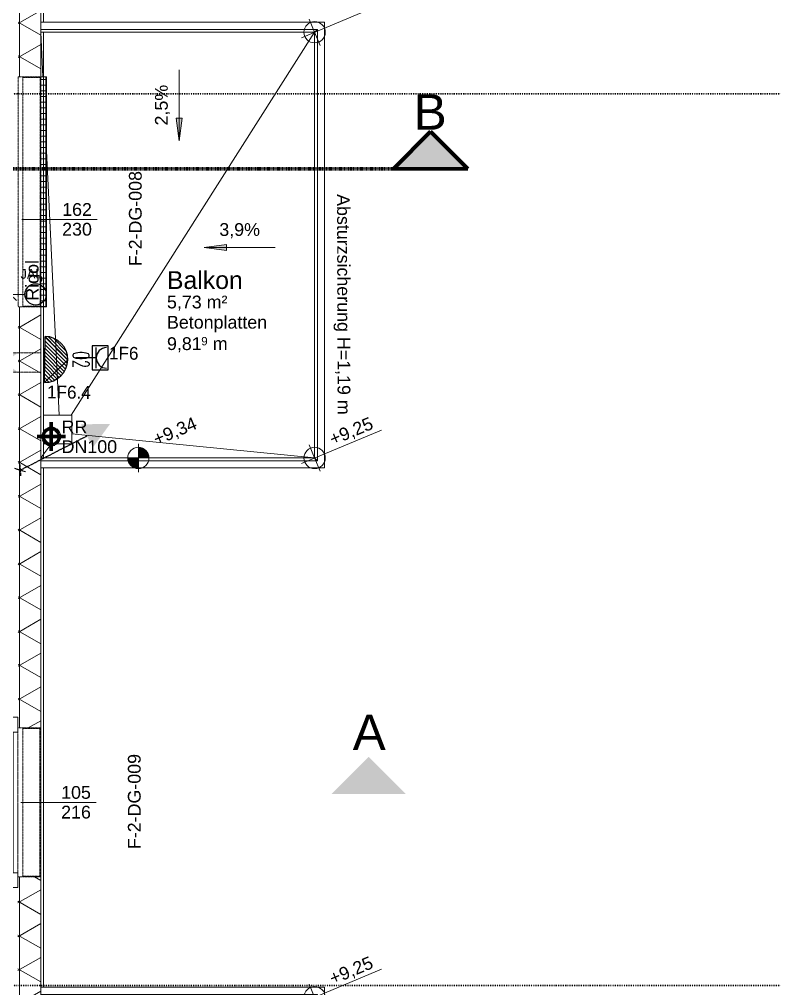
# Model space of a CAD drawing. Header units: metres. Extents: x -17679 to 22565, y -12299 to 33430.
# Drawn here: x 12224 to 17589, y 6393 to 13222 of the extents above; entities that cross this region are included whole.
import ezdxf
from ezdxf.enums import TextEntityAlignment as Align

# ---------------------------------------------------------------- set-up
doc = ezdxf.new("R2010")
doc.units = ezdxf.units.M
for name, pattern in [('ACAD_ISO08W100', [36, 24, -3, 6, -3]), ('Achse', [0.009, 0.005, -0.002, 0, -0.002]), ('Strich Punkt Mittel', [0.015875, 0.00635, -0.004763, 0, -0.004763]), ('Verdeckt', [0.003, 0.002, -0.001]), ('Verdeckt Oben', [0.00225, 0.0015, -0.00075])]:
    doc.linetypes.add(name, pattern=pattern)
doc.layers.get('0').update_dxf_attribs({"color": 252})
for name, color, linetype, lineweight in [('A-DETL-GENF_', 92, 'Continuous', 13), ('A-DETL-MBND', 5, 'Continuous', 5), ('A-FLOR-HRAL', 11, 'Continuous', 5), ('A-GLAZ', 151, 'Continuous', 18), ('A-GLAZ-IDEN_', 152, 'Continuous', 9), ('A_Decken', 8, 'Continuous', 13), ('A_Durchbruch', 7, 'Verdeckt', 5), ('A_Fenster', 7, 'Continuous', 13), ('A_Gelaender', 7, 'Continuous', 13), ('A_Raeume', 7, 'Continuous', 13), ('A_Raeume_', 7, 'Continuous', 5), ('A_Raeume_Beschriftung_', 7, 'Continuous', 9), ('A_Raster_', 1, 'Continuous', 9), ('A_Waende', 7, 'Continuous', 13), ('G-ANNO-DIMS_', 111, 'Continuous', 9), ('G-ANNO-SYMB_', 111, 'Continuous', 9), ('M-EQPM-IDEN_', 50, 'Continuous', 9), ('P-PIPE', 3, 'Continuous', 5), ('P-PIPE-CNTR', 3, 'Continuous', 5), ('P-PIPE-IDEN_', 2, 'Continuous', 9), ('Text', 130, 'Continuous', 9)]:
    doc.layers.add(name, color=color, linetype=linetype, lineweight=lineweight)
for name, color, linetype, true_color in [('E_Beleuchtungstyp', 30, 'Continuous', 0xf1780e), ('E_ERDUNG', 150, 'ACAD_ISO08W100', 0x0f87ff), ('E_Steckdose+Schalter', 150, 'Continuous', 0x0b6cf4), ('ET_LEGENDE - Wohnung$0$810_AV_LE____T', 30, 'Continuous', 0xff870f)]:
    doc.layers.add(name, color=color, linetype=linetype, true_color=true_color)
doc.styles.add('Arial_2', font='arial.ttf', dxfattribs={"height": 0.09})
doc.styles.add('Arial_3', font='arial.ttf', dxfattribs={"height": 0.05849})
doc.styles.add('Arial_4', font='arial.ttf', dxfattribs={"height": 0.125})
doc.styles.add('Arial_8', font='arial.ttf', dxfattribs={"height": 0.25})
doc.styles.add('ET_LEGENDE - Wohnung$0$ROMANS', font='romans.shx', dxfattribs={"width": 0.6})

# ---------------------------------------------------------------- blocks, each defined once
blk = doc.blocks.new('*U541')
blk.add_line((0, 65), (0, 240))
at = {"linetype": 'Continuous', "ltscale": 0.125}
blk.add_line((35.4, 187.9), (-35.4, 117.1), dxfattribs=at)
blk.add_circle((0, 0), 65)
at = {"style": 'ET_LEGENDE - Wohnung$0$ROMANS', "width": 0.6, "flags": 1}
for tag, p in [('RAUMBUCHNUMMER', (0, -400)), ('ANLAGE', (0, -550))]:
    blk.add_attdef(tag, text='', height=100, dxfattribs=at).set_placement(p, align=Align.MIDDLE)
for tag, p in [('TEILANLAGE_NR', (0, -700)), ('KOMPONENTE', (0, -850)), ('KOMPONENTE_NR', (0, -1000)), ('BEZEICHNUNG', (0, -1150)), ('TYP', (0, -1300)), ('HERSTELLER', (0, -1450)), ('MODEL', (0, -1600)), ('LEISTUNG_MAX', (0, -1750)), ('SPEZIFISCH_1', (0, -1900)), ('SPEZIFISCH_2', (0, -2050)), ('SPEZIFISCH_3', (0, -2200)), ('SPEZIFISCH_4', (0, -2350)), ('SPEZIFISCH_5', (0, -2500)), ('GEWERKE_CODE', (0, -2650)), ('LV_POS', (0, -2800)), ('ZAEHLER', (0, -2950)), ('PLATZHALTER_1', (0, -3100)), ('PLATZHALTER_2', (0, -3250)), ('PLATZHALTER_3', (0, -3400)), ('JOBLISTE_VDMA', (0, -3550)), ('ET_SPEZIFISCH_1', (0, -3700)), ('ET_SPEZIFISCH_2', (0, -3850)), ('ET_SPEZIFISCH_3', (0, -4000)), ('ET_SPEZIFISCH_4', (0, -4150)), ('ET_SPEZIFISCH_5', (0, -4300)), ('ET_SPEZIFISCH_6', (0, -4450)), ('ET_SPEZIFISCH_7', (0, -4600))]:
    blk.add_attdef(tag, text='', height=100, dxfattribs=at).set_placement(p, align=Align.MIDDLE_CENTER)
blk = doc.blocks.new('*U545')
h = blk.add_hatch()
h.set_pattern_fill('ANSI31', color=256, scale=5, style=0)
edge = h.paths.add_edge_path()
edge.add_arc((0, 0), 140, 0, 180)
edge.add_line((-140, 0), (140, 0))
at = {"color": 7}
for p, q in [((0, 140), (-140, 0)), ((0, 140), (140, 0)), ((140, 0), (-140, 0))]:
    blk.add_line(p, q, dxfattribs=at)
blk.add_line((0, 0), (0, 0))
blk.add_arc((0, 0), 140, 0, 180, dxfattribs=at)
at = {"style": 'ET_LEGENDE - Wohnung$0$ROMANS', "width": 0.6, "flags": 1}
for tag, p in [('RAUMBUCHNUMMER', (1420.4, 2381.2)), ('ANLAGE', (1420.4, 2231.2))]:
    blk.add_attdef(tag, text='', height=100, dxfattribs=at).set_placement(p, align=Align.MIDDLE)
for tag, p in [('TEILANLAGE_NR', (1420.4, 2081.2)), ('KOMPONENTE', (1420.4, 1931.2)), ('KOMPONENTE_NR', (1420.4, 1781.2)), ('BEZEICHNUNG', (1420.4, 1631.2)), ('TYP', (1420.4, 1481.2)), ('HERSTELLER', (1420.4, 1331.2)), ('MODEL', (1420.4, 1181.2)), ('LEISTUNG_MAX', (1420.4, 1031.2)), ('SPEZIFISCH_1', (1420.4, 881.2)), ('SPEZIFISCH_2', (1420.4, 731.2)), ('SPEZIFISCH_3', (1420.4, 581.2)), ('SPEZIFISCH_4', (1420.4, 431.2)), ('SPEZIFISCH_5', (1420.4, 281.2)), ('GEWERKE_CODE', (1420.4, 131.2)), ('LV_POS', (1420.4, -18.8)), ('ZAEHLER', (1420.4, -168.8)), ('PLATZHALTER_1', (1420.4, -318.8)), ('PLATZHALTER_2', (1420.4, -468.8)), ('PLATZHALTER_3', (1420.4, -618.8)), ('JOBLISTE_VDMA', (1420.4, -768.8)), ('ET_SPEZIFISCH_1', (1420.4, -918.8)), ('ET_SPEZIFISCH_2', (1420.4, -1068.8)), ('ET_SPEZIFISCH_3', (1420.4, -1218.8)), ('ET_SPEZIFISCH_4', (1420.4, -1368.8)), ('ET_SPEZIFISCH_5', (1420.4, -1518.8)), ('ET_SPEZIFISCH_6', (1420.4, -1668.8)), ('ET_SPEZIFISCH_7', (1420.4, -1818.8))]:
    blk.add_attdef(tag, text='', height=100, dxfattribs=at).set_placement(p, align=Align.MIDDLE_CENTER)
at = {"layer": 'ET_LEGENDE - Wohnung$0$810_AV_LE____T', "style": 'ET_LEGENDE - Wohnung$0$ROMANS', "width": 0.6}
blk.add_attdef('NAME', text='', height=100, dxfattribs=at).set_placement((0, 140), align=Align.BOTTOM_CENTER)
blk = doc.blocks.new('*U557')
for p, q in [((71.8, 72.9), (-72.6, 72.9)), ((-72.6, 72.9), (-72.6, -25.1)), ((71.8, -25.1), (71.8, 72.9)), ((62.5, 0), (-62.5, 0)), ((0, 0), (0, -125)), ((-72.6, -25.1), (71.8, -25.1))]:
    blk.add_line(p, q)
blk.add_arc((0, 62.5), 62.5, 180, 0)
at = {"style": 'ET_LEGENDE - Wohnung$0$ROMANS', "width": 0.8, "flags": 1}
for tag, p in [('RAUMBUCHNUMMER', (0, -425)), ('ANLAGE', (0, -595.4)), ('TEILANLAGE_NR', (0, -755.5)), ('KOMPONENTE', (0, -901.3)), ('KOMPONENTE_NR', (0, -1063.3)), ('BEZEICHNUNG', (0, -1205.6)), ('TYP', (0, -1346.7)), ('HERSTELLER', (0, -1514.1)), ('MODEL', (0, -1677.3)), ('LEISTUNG_MAX', (0, -1851.5)), ('SPEZIFISCH_1', (0, -2012.8)), ('SPEZIFISCH_2', (0, -2200)), ('SPEZIFISCH_3', (0, -2374.2)), ('SPEZIFISCH_4', (0, -2548.5)), ('SPEZIFISCH_5', (0, -2722.7)), ('GEWERKE_CODE', (0, -2897)), ('LV_POS', (0, -3071.2)), ('ZAEHLER', (0, -3245.5)), ('PLATZHALTER_1', (0, -3419.7)), ('PLATZHALTER_2', (0, -3594)), ('PLATZHALTER_3', (0, -3768.2)), ('JOBLISTE_VDMA', (0, -3942.5))]:
    blk.add_attdef(tag, text='', height=100, dxfattribs=at).set_placement(p, align=Align.MIDDLE)
blk = doc.blocks.new('*U562')
for p, q in [((0, 0), (445.2, 445.2)), ((47.5, 0), (-47.5, 0)), ((-17.9, 44), (17.9, -44))]:
    blk.add_line(p, q)
blk.add_solid([(367.9, 522.6), (599.9, 599.9), (522.6, 367.9)])
at = {"style": 'ET_LEGENDE - Wohnung$0$ROMANS', "width": 0.6, "flags": 1}
for tag, p in [('RAUMBUCHNUMMER', (0, -300)), ('ANLAGE', (0, -450))]:
    blk.add_attdef(tag, text='', height=100, dxfattribs=at).set_placement(p, align=Align.MIDDLE)
for tag, p in [('TEILANLAGE_NR', (0, -600)), ('KOMPONENTE', (0, -750)), ('KOMPONENTE_NR', (0, -900)), ('BEZEICHNUNG', (0, -1050)), ('TYP', (0, -1200)), ('HERSTELLER', (0, -1350)), ('MODEL', (0, -1500)), ('LEISTUNG_MAX', (0, -1650)), ('SPEZIFISCH_1', (0, -1800)), ('SPEZIFISCH_2', (0, -1950)), ('SPEZIFISCH_3', (0, -2100)), ('SPEZIFISCH_4', (0, -2250)), ('SPEZIFISCH_5', (0, -2400)), ('GEWERKE_CODE', (0, -2550)), ('LV_POS', (0, -2700)), ('ZAEHLER', (0, -2850)), ('PLATZHALTER_1', (0, -3000)), ('PLATZHALTER_2', (0, -3150)), ('PLATZHALTER_3', (0, -3300)), ('JOBLISTE_VDMA', (0, -3450)), ('ET_SPEZIFISCH_1', (0, -3600)), ('ET_SPEZIFISCH_2', (0, -3750)), ('ET_SPEZIFISCH_3', (0, -3900)), ('ET_SPEZIFISCH_4', (0, -4050)), ('ET_SPEZIFISCH_5', (0, -4200)), ('ET_SPEZIFISCH_6', (0, -4350)), ('ET_SPEZIFISCH_7', (0, -4500))]:
    blk.add_attdef(tag, text='', height=100, dxfattribs=at).set_placement(p, align=Align.MIDDLE_CENTER)
blk = doc.blocks.new('Geländer - Geländer-3753571-263_PP_03DG_BT2')
at = {"layer": 'A_Gelaender', "lineweight": 5}
for p, q in [((-7.7792, 78.3722), (-5.998, 77.6292)), ((-5.998, 77.6292), (-7.1529, 74.8604)), ((-5.998, 77.6292), (-5.9718, 77.64)), ((-7.1529, 74.8604), (-8.9341, 75.6034)), ((-7.1529, 74.8604), (-7.1421, 74.8343))]:
    blk.add_line(p, q, dxfattribs=at)
blk = doc.blocks.new('Typ des oberen Holms - Oberer Geländerholm_Innen_-3753766-263_PP_03DG_BT2')
at = {"layer": 'A_Gelaender', "lineweight": 5}
for p, q in [((-7.7523, 78.4368), (-5.9064, 77.6669)), ((-5.9718, 77.64), (-7.7715, 78.3907)), ((-5.9064, 77.6669), (-7.1152, 74.7689)), ((-7.1421, 74.8343), (-5.9718, 77.64)), ((-7.1152, 74.7689), (-8.9611, 75.5388)), ((-8.9418, 75.585), (-7.1421, 74.8343))]:
    blk.add_line(p, q, dxfattribs=at)
blk = doc.blocks.new('Typ des oberen Holms - Oberer Geländerholm_Innen_-V5-263_PP_03DG_BT2')
at = {"layer": 'A_Gelaender', "lineweight": 5}
for p, q in [((-7.7523, 78.4368), (-5.9064, 77.6669)), ((-7.7715, 78.3907), (-5.9718, 77.64)), ((-5.9064, 77.6669), (-7.1152, 74.7689)), ((-5.9718, 77.64), (-7.1421, 74.8343)), ((-7.1152, 74.7689), (-8.9611, 75.5388)), ((-7.1421, 74.8343), (-8.9418, 75.585))]:
    blk.add_line(p, q, dxfattribs=at)
blk = doc.blocks.new('Geländer - Geländer-3753781-263_PP_03DG_BT2')
at = {"layer": 'A_Gelaender', "lineweight": 5}
for p, q in [((-10.397, 72.0963), (-8.6158, 71.3533)), ((-8.6158, 71.3533), (-9.7707, 68.5845)), ((-8.6158, 71.3533), (-8.5896, 71.364)), ((-9.7707, 68.5845), (-11.5519, 69.3275)), ((-9.7707, 68.5845), (-9.7599, 68.5583))]:
    blk.add_line(p, q, dxfattribs=at)
blk = doc.blocks.new('Typ des oberen Holms - Oberer Geländerholm_Innen_-3754033-263_PP_03DG_BT2')
at = {"layer": 'A_Gelaender', "lineweight": 5}
for p, q in [((-10.3701, 72.1609), (-8.5242, 71.3909)), ((-8.5896, 71.364), (-10.3893, 72.1147)), ((-8.5242, 71.3909), (-9.733, 68.4929)), ((-9.7599, 68.5583), (-8.5896, 71.364)), ((-9.733, 68.4929), (-11.5789, 69.2629)), ((-11.5596, 69.309), (-9.7599, 68.5583))]:
    blk.add_line(p, q, dxfattribs=at)
blk = doc.blocks.new('Typ des oberen Holms - Oberer Geländerholm_Innen_-V6-263_PP_03DG_BT2')
at = {"layer": 'A_Gelaender', "lineweight": 5}
for p, q in [((-10.3701, 72.1609), (-8.5242, 71.3909)), ((-10.3893, 72.1147), (-8.5896, 71.364)), ((-8.5242, 71.3909), (-9.733, 68.4929)), ((-8.5896, 71.364), (-9.7599, 68.5583)), ((-9.733, 68.4929), (-11.5789, 69.2629)), ((-9.7599, 68.5583), (-11.5596, 69.309))]:
    blk.add_line(p, q, dxfattribs=at)
blk = doc.blocks.new('Fens_1tlg_OL - DF_OL_DK_1120x2400 DG-10479031-263_PP_03DG_BT2')
at = {"layer": 'A-GLAZ'}
for p, q in [((-0.6, 0.1), (-0.495, 0.1)), ((-0.6, 0.02), (-0.6, 0.1)), ((-0.495, 0.1), (-0.495, 0.02)), ((0.495, 0.1), (0.495, 0.02)), ((0.6, 0.1), (0.495, 0.1)), ((0.6, 0.02), (0.6, 0.1)), ((-0.6, 0.02), (-0.515, 0.02)), ((-0.495, 0.02), (-0.6, 0.02)), ((-0.515, 0.02), (-0.495, 0.02)), ((-0.495, 0.02), (-0.445, 0.02)), ((-0.445, 0.02), (0.445, 0.02)), ((0.445, 0.02), (0.495, 0.02)), ((0.495, 0.02), (0.515, 0.02)), ((0.495, 0.02), (0.6, 0.02)), ((0.515, 0.02), (0.6, 0.02))]:
    blk.add_line(p, q, dxfattribs=at)
at = {"layer": 'A_Fenster', "linetype": 'Verdeckt Oben', "lineweight": 5}
for p, q in [((-0.525, 0.26), (0.525, 0.26)), ((-0.525, 0.1), (0.525, 0.1)), ((-0.6, -0.1), (0.6, -0.1)), ((-0.6, -0.1), (0.6, -0.1))]:
    blk.add_line(p, q, dxfattribs=at)
at = {"layer": 'A_Fenster'}
for p, q in [((-0.525, 0.1), (-0.6, 0.1)), ((0.6, 0.1), (0.525, 0.1)), ((-0.6, 0.02), (-0.515, 0.02)), ((-0.515, 0.02), (-0.495, 0.02)), ((-0.495, 0.02), (-0.515, 0.02)), ((-0.515, 0.02), (0.515, 0.02)), ((-0.515, 0), (-0.515, 0.02)), ((-0.515, 0.02), (-0.515, 0)), ((0.495, 0.067), (-0.495, 0.067)), ((-0.495, 0.067), (-0.495, 0.055)), ((-0.495, 0.055), (-0.495, 0.067)), ((-0.495, 0.067), (0.495, 0.067)), ((-0.495, 0.02), (-0.495, 0.055)), ((-0.445, 0.055), (-0.495, 0.055)), ((0.495, 0.055), (-0.495, 0.055)), ((-0.495, 0.055), (-0.495, 0.02)), ((-0.495, 0.055), (-0.495, 0.053)), ((-0.495, 0.053), (-0.495, 0.055)), ((-0.495, 0.053), (-0.445, 0.053)), ((-0.445, 0.053), (-0.495, 0.053)), ((-0.495, 0.02), (-0.4455, 0)), ((-0.495, 0.02), (-0.445, 0.02)), ((-0.495, 0.02), (0.495, 0.02)), ((-0.445, 0.02), (-0.495, 0.02)), ((-0.495, 0.02), (-0.445, 0.02)), ((0.445, 0.055), (-0.445, 0.055)), ((-0.445, 0.055), (-0.445, 0)), ((0.445, 0.055), (-0.445, 0.055)), ((-0.445, 0.055), (0.445, 0.055)), ((-0.445, 0), (-0.445, 0.055)), ((-0.445, 0.053), (0.445, 0.053)), ((0.445, 0.053), (-0.445, 0.053)), ((-0.445, 0.02), (0.445, 0.02)), ((0.445, 0.02), (-0.445, 0.02)), ((-0.445, 0.02), (0.445, 0.02)), ((0.495, 0.055), (0.445, 0.055)), ((0.445, 0.055), (0.445, 0)), ((0.445, 0.055), (0.445, 0)), ((0.445, 0.053), (0.495, 0.053)), ((0.495, 0.053), (0.445, 0.053)), ((0.445, 0.02), (0.495, 0.02)), ((0.495, 0.02), (0.445, 0.02)), ((0.445, 0.02), (0.495, 0.02)), ((0.495, 0.055), (0.495, 0.067)), ((0.495, 0.067), (0.495, 0.055)), ((0.495, 0.02), (0.495, 0.055)), ((0.495, 0.02), (0.495, 0.055)), ((0.495, 0.053), (0.495, 0.055)), ((0.495, 0.055), (0.495, 0.053)), ((0.495, 0.02), (0.515, 0.02)), ((0.515, 0.02), (0.495, 0.02)), ((0.515, 0.02), (0.6, 0.02)), ((0.515, 0), (0.515, 0.02)), ((0.515, 0), (0.515, 0.02)), ((0.515, 0), (-0.515, 0)), ((-0.515, 0), (-0.445, 0)), ((-0.4455, 0), (0, -0.18)), ((0.445, 0), (-0.445, 0)), ((0.445, 0), (-0.445, 0)), ((-0.445, 0), (0.445, 0)), ((0.445, 0), (0.515, 0))]:
    blk.add_line(p, q, dxfattribs=at)
at = {"layer": 'A_Fenster', "linetype": 'Verdeckt', "lineweight": 5}
for p, q in [((-0.495, 0.02), (-0.495, 0)), ((0.4455, 0), (0.495, 0.02)), ((-0.495, 0), (-0.495, -0.8316)), ((0, -0.18), (0.4455, 0)), ((-0.495, -0.8316), (-0.495, -0.97))]:
    blk.add_line(p, q, dxfattribs=at)
for start, end in [(358.83969, 0), (300.48949, 358.83969), (290.76923, 297.69231), (297.69231, 300.48949), (276.92308, 283.84615), (283.84615, 290.76923), (270, 276.92308)]:
    blk.add_arc((-0.495, 0.02), 0.99, start, end, dxfattribs=at)
blk = doc.blocks.new('HLS_Rigol - 20x8cm-V63-263_PP_03DG_BT2')
at = {"layer": 'A-DETL-MBND'}
h = blk.add_hatch(dxfattribs=at)
h.set_pattern_fill('FP_100', color=256, style=0, pattern_type=2)
h.set_pattern_definition([(270, (0, 0.6096), (0.04, 0), [])])
h.paths.add_polyline_path([(0, -0.095), (1.62, -0.095), (1.62, -0.0596), (0, -0.0597), (0, -0.0933)])
for p, q in [((0, -0.095), (0, -0.0596)), ((1.62, -0.0596), (1.62, -0.095)), ((0, -0.095), (1.62, -0.095)), ((0, -0.097), (0, -0.095)), ((0, -0.1), (0, -0.097)), ((0, -0.097), (1.62, -0.097)), ((0, -0.1), (1.62, -0.1)), ((0, -0.1), (1.62, -0.1)), ((1.62, -0.095), (1.62, -0.097)), ((1.62, -0.097), (1.62, -0.1))]:
    blk.add_line(p, q, dxfattribs=at)
blk = doc.blocks.new('Allg_Rollladenkasten - 0130x0270-10446605-263_PP_03DG_BT2')
at = {"layer": 'A_Durchbruch'}
for p, q in [((-0.525, -0.0743), (-0.525, -0.2343)), ((0.525, -0.0743), (-0.525, -0.0743)), ((-0.52, -0.0793), (-0.52, -0.1993)), ((0.52, -0.0793), (-0.52, -0.0793)), ((0.52, -0.1993), (0.52, -0.0793)), ((0.525, -0.2343), (0.525, -0.0743)), ((-0.52, -0.1993), (0.52, -0.1993)), ((-0.525, -0.2343), (0.525, -0.2343)), ((-0.525, -0.2343), (0.525, -0.2343))]:
    blk.add_line(p, q, dxfattribs=at)
blk = doc.blocks.new('Allg_Rollladenkasten - 0130x0270-V92-263_PP_03DG_BT2')
at = {"layer": 'A_Durchbruch'}
for p, q in [((-0.81, -0.0743), (-0.81, -0.2343)), ((0.81, -0.0743), (-0.81, -0.0743)), ((-0.805, -0.0793), (-0.805, -0.1993)), ((0.805, -0.0793), (-0.805, -0.0793)), ((0.805, -0.1993), (0.805, -0.0793)), ((0.81, -0.2343), (0.81, -0.0743)), ((-0.805, -0.1993), (0.805, -0.1993)), ((-0.81, -0.2343), (0.81, -0.2343)), ((-0.81, -0.2343), (0.81, -0.2343))]:
    blk.add_line(p, q, dxfattribs=at)
blk = doc.blocks.new('Allg_Nachströmöffnung1 - DN 135-V96-263_PP_03DG_BT2')
at = {"layer": 'A-DETL-GENF_', "linetype": 'Verdeckt', "lineweight": 5}
for points in [[(0.0575, -0.1), (0.125, 0), (0.0575, 0.1), (0.0575, -0.0848)], [(0.125, 0), (0.1925, -0.1), (0.1925, 0.1)]]:
    blk.add_hatch(color=256, dxfattribs=at).paths.add_polyline_path(points)
at = {"layer": 'A_Durchbruch'}
for p, q in [((0.0575, 0.1), (0.0575, -0.26)), ((0.1925, 0.1), (0.1925, -0.26))]:
    blk.add_line(p, q, dxfattribs=at)
blk = doc.blocks.new('Symbol_Schatten - Bodendurchbruch_Schatten-V116-263_PP_03DG_BT2')
at = {"layer": 'A-DETL-MBND'}
for p, q in [((0.1, 0.1), (-0.1, 0.1)), ((-0.1, 0.1), (-0.1, -0.0337)), ((-0.1, -0.0337), (-0.1, 0.1)), ((-0.1, 0.1), (0.1, 0.1)), ((0.1, -0.1), (0.1, 0.1)), ((0.1, 0.1), (0.1, -0.1)), ((-0.1, -0.0649), (-0.1, -0.1)), ((-0.1, -0.1), (-0.1, -0.0649)), ((-0.1, -0.1), (-0.071, -0.1)), ((-0.071, -0.1), (-0.1, -0.1)), ((-0.02, -0.1), (0.1, -0.1)), ((0.1, -0.1), (-0.02, -0.1))]:
    blk.add_line(p, q, dxfattribs=at)
blk = doc.blocks.new('BS_Fens_PP - rechts-2843221-263_PP_03DG_BT2')
at = {"layer": 'A-GLAZ-IDEN_'}
blk.add_line((0, 0.00012), (0, -0.01051), dxfattribs=at)
blk = doc.blocks.new('Schnitt - 100_Gebaeudeschnitt-1260755-263_PP_03DG_BT2')
at = {"layer": 'G-ANNO-SYMB_'}
blk.add_hatch(color=256, dxfattribs=at).paths.add_polyline_path([(-0.00829, 0), (-0.00305, 0.00525), (0.0022, 0)])
at = {"layer": 'G-ANNO-SYMB_', "lineweight": 70}
for p, q in [((-0.00305, 0.00525), (-0.00829, 0)), ((0.0022, 0), (-0.00305, 0.00525)), ((-0.00829, 0), (0.0022, 0))]:
    blk.add_line(p, q, dxfattribs=at)
blk = doc.blocks.new('Höhenkoten - 018-55641-263_PP_03DG_BT2')
at = {"layer": 'G-ANNO-DIMS_'}
h = blk.add_hatch(color=256, dxfattribs=at)
edge = h.paths.add_edge_path()
edge.add_line((0, 0), (0, 0.0015))
edge.add_arc((0, 0), 0.0015, 0, 90, ccw=False)
edge.add_line((0.0015, 0), (0, 0))
h = blk.add_hatch(color=256, dxfattribs=at)
edge = h.paths.add_edge_path()
edge.add_line((0, 0), (0, -0.0015))
edge.add_arc((0, 0), 0.0015, 180, 270, ccw=False)
edge.add_line((-0.0015, 0), (0, 0))
for p, q in [((0, 0), (0, 0.002)), ((-0.002, 0), (0.01024, 0)), ((0, 0), (0, -0.002))]:
    blk.add_line(p, q, dxfattribs=at)
blk.add_circle((0, 0), 0.0015, dxfattribs=at)
blk = doc.blocks.new('Höhenkoten - 018-55644-263_PP_03DG_BT2')
at = {"layer": 'G-ANNO-DIMS_'}
for p, q in [((0, 0), (0, 0.002)), ((-0.002, 0), (0.01024, 0)), ((0, 0), (0, -0.002))]:
    blk.add_line(p, q, dxfattribs=at)
blk.add_circle((0, 0), 0.0015, dxfattribs=at)
blk = doc.blocks.new('6546546')
at = {"layer": 'A-DETL-GENF_', "lineweight": 5, "true_color": 0x636466}
h = blk.add_hatch(dxfattribs=at)
h.set_pattern_fill('FP_140', color=251, style=0, pattern_type=2)
h.set_pattern_definition([(89.998, (-85.848, 81.011), (-0.5, 1.75e-05), []), (179.998, (-85.848, 81.011), (-1.75e-05, -0.5), [])])
h.paths.add_polyline_path([(-39.8586, 49.5703), (-37.5789, 50.548), (-37.5788, 55.4685), (-39.8586, 55.4685), (-39.8586, 49.9275)])
h.paths.add_polyline_path([(-39.8538, 50.4573), (-39.8538, 50.4573), (-39.8538, 50.4671)])
h.paths.add_polyline_path([(-39.8538, 50.4671), (-39.8538, 50.4671), (-39.8538, 50.4747)])
h.paths.add_polyline_path([(-39.8538, 50.4747), (-39.8538, 50.4747), (-39.8538, 50.4794)])
h.paths.add_polyline_path([(-39.781, 51.8483), (-39.7537, 52.6771), (-39.7638, 52.6771), (-39.7638, 52.6842), (-39.7891, 52.7278), (-39.7783, 52.7278), (-39.7783, 52.7316), (-39.7638, 52.7278), (-39.7475, 52.7282), (-39.7345, 52.7317), (-39.7216, 52.7392), (-39.7106, 52.7506), (-39.7037, 52.7627), (-39.6998, 52.7771), (-39.6999, 52.7921), (-39.7038, 52.8065), (-39.7113, 52.8194), (-39.7218, 52.8299), (-39.7348, 52.8373), (-39.75, 52.8411), (-39.7641, 52.8411), (-39.7785, 52.8372), (-39.7785, 52.8411), (-39.781, 52.8411), (-39.781, 52.8568), (-39.8137, 52.8521), (-39.8387, 52.6771), (-39.8387, 52.8771), (-39.781, 52.8771), (-39.781, 52.9825), (-39.7568, 52.9646), (-39.7646, 53.1626), (-39.7696, 53.1738), (-39.7651, 53.1738), (-39.7874, 53.7402), (-39.4119, 53.2066), (-39.1271, 53.557), (-38.9861, 53.2908), (-38.9861, 53.1738), (-39.1094, 53.1738), (-39.1094, 52.1363), (-39.75, 51.8616)])
h.paths.add_polyline_path([(-37.2796, 59.6652), (-37.2647, 59.6652), (-37.2503, 59.6691), (-37.2374, 59.6766), (-37.2268, 59.6872), (-37.2194, 59.7001), (-37.2156, 59.7146), (-37.2156, 59.7295), (-37.2195, 59.7439), (-37.227, 59.7568), (-37.2376, 59.7673), (-37.2505, 59.7747), (-37.265, 59.7786), (-37.2799, 59.7785), (-37.2943, 59.7746), (-37.3072, 59.7671), (-37.3177, 59.7566), (-37.3251, 59.7436), (-37.329, 59.7292), (-37.3286, 59.7133), (-37.325, 59.6999), (-37.3175, 59.687), (-37.307, 59.6765), (-37.294, 59.669), (-37.2894, 59.6678)])
h.paths.add_polyline_path([(-37.3082, 60.5211), (-37.3082, 62.1411), (-37.3112, 62.1411), (-37.3112, 60.5211)])
h.paths.add_polyline_path([(-37.3132, 60.5211), (-37.3132, 62.1411), (-37.3486, 62.1411), (-37.3486, 60.5211), (-37.3147, 60.5211)])
h.paths.add_polyline_path([(-52.1584, 64.3116), (-52.1584, 64.3117), (-52.4008, 64.3117), (-52.4008, 64.3167), (-52.4283, 64.3167), (-52.4283, 64.3917), (-52.4197, 64.4217), (-52.4768, 64.4217), (-52.4683, 64.3917), (-52.4683, 64.3167), (-52.4958, 64.3167), (-52.4958, 64.3117), (-52.5885, 64.3117), (-52.5885, 71.7188), (-54.1385, 71.7188), (-54.1385, 64.3118), (-52.3575, 64.3116)])
h.paths.add_polyline_path([(-37.2484, 66.4389), (-37.2391, 66.4443), (-37.2285, 66.4549), (-37.2211, 66.4679), (-37.2173, 66.4823), (-37.2173, 66.4972), (-37.2212, 66.5116), (-37.2287, 66.5245), (-37.2393, 66.535), (-37.2484, 66.5403), (-37.2484, 66.4396)])
h.paths.add_polyline_path([(-53.4604, 66.482), (-53.0651, 67.7037), (-53.0696, 67.7203), (-53.381, 66.8513), (-53.3809, 69.3357), (-52.7786, 69.3357), (-52.7684, 69.4729), (-52.7684, 68.6209), (-52.7787, 68.5891), (-52.7787, 68.2027), (-52.7684, 68.2027), (-52.9434, 68.1777), (-52.9684, 68.0027), (-52.7684, 68.0027), (-52.7684, 66.5935), (-52.7727, 66.6095), (-52.7787, 66.6903), (-53.381, 66.6903)])
h.paths.add_polyline_path([(-37.2797, 73.3336), (-37.2647, 73.3336), (-37.2503, 73.3375), (-37.2374, 73.345), (-37.2269, 73.3556), (-37.2195, 73.3685), (-37.2157, 73.383), (-37.2157, 73.3979), (-37.2196, 73.4123), (-37.2271, 73.4252), (-37.2377, 73.4357), (-37.2506, 73.4431), (-37.265, 73.447), (-37.2799, 73.4469), (-37.2943, 73.443), (-37.3072, 73.4355), (-37.3178, 73.425), (-37.3252, 73.412), (-37.329, 73.3976), (-37.329, 73.3827), (-37.3251, 73.3683), (-37.3176, 73.3554), (-37.307, 73.3449), (-37.2941, 73.3374)])
h.paths.add_polyline_path([(-37.3078, 74.1124), (-37.3078, 75.7324), (-37.3108, 75.7324), (-37.3108, 74.1124)])
h.paths.add_polyline_path([(-37.3128, 74.1124), (-37.3128, 75.7324), (-37.3482, 75.7324), (-37.3482, 74.1124), (-37.3147, 74.1124)])
h.paths.add_polyline_path([(-50.9382, 76.0566), (-50.9381, 76.0567), (-50.938, 82.8798), (-53.9881, 82.8798), (-53.9879, 76.0567), (-50.9581, 76.0566)])
h.paths.add_polyline_path([(-53.8681, 76.0567), (-53.8681, 76.0567), (-53.8681, 76.1229)])
h.paths.add_polyline_path([(-53.9968, 76.1926), (-53.996, 76.1945), (-53.9947, 76.2093), (-53.994, 76.2349), (-53.9943, 76.2783), (-53.9953, 76.2992), (-53.9968, 76.3069), (-54.1181, 76.3064), (-54.1181, 76.1926), (-54.0077, 76.1926)])
h.paths.add_polyline_path([(-40.5681, 76.6564), (-37.5781, 76.6564), (-37.5779, 83.0094), (-40.5679, 83.0095), (-40.5681, 76.6565)])
h.paths.add_polyline_path([(-51.0823, 77.1967), (-51.9251, 77.1967), (-51.9043, 77.2082), (-51.6211, 78.6527), (-51.5329, 78.4952), (-51.0493, 78.4952), (-51.0634, 77.9422), (-51.0048, 77.846), (-51.0382, 77.846), (-51.0375, 77.7691), (-50.9581, 77.7691), (-51.0374, 77.7578), (-51.0367, 77.6836), (-51.0699, 77.6836), (-51.0703, 77.6691), (-51.0481, 77.6691), (-51.0481, 77.5213), (-51.0582, 77.5213), (-51.0315, 77.1967), (-51.0703, 77.1967)])
h.paths.add_polyline_path([(-40.5631, 77.5891), (-40.5631, 77.5891), (-40.5631, 77.5989)])
h.paths.add_polyline_path([(-40.5631, 77.5989), (-40.5631, 77.5989), (-40.5631, 77.6065)])
h.paths.add_polyline_path([(-40.5631, 77.6065), (-40.5631, 77.6065), (-40.5631, 77.6112)])
h.paths.add_polyline_path([(-40.4899, 80.6466), (-40.5028, 80.6391), (-40.4954, 80.6466)])
h.paths.add_polyline_path([(-40.4915, 79.7938), (-40.4756, 80.443), (-40.5351, 80.443), (-40.4743, 80.4959), (-40.4739, 80.5137), (-40.4943, 80.5137), (-40.5026, 80.5336), (-40.5026, 80.5411), (-40.4897, 80.541), (-40.4733, 80.5372), (-40.4603, 80.5372), (-40.4459, 80.5411), (-40.433, 80.5486), (-40.4225, 80.5592), (-40.4151, 80.5721), (-40.4113, 80.5866), (-40.4113, 80.6015), (-40.4162, 80.6176), (-40.4227, 80.6288), (-40.4333, 80.6393), (-40.4462, 80.6467), (-40.4606, 80.6506), (-40.4755, 80.6505), (-40.4899, 80.6466), (-40.4899, 80.6506), (-40.498, 80.6506), (-40.4981, 80.6922), (-40.523, 80.6887), (-40.548, 80.5137), (-40.548, 80.7137), (-40.4981, 80.7137), (-40.4982, 80.7524), (-40.4784, 80.7678), (-40.4993, 81.3024), (-39.6246, 81.3024), (-39.7192, 79.7938), (-40.4718, 79.7938)])
at = {"layer": 'A-DETL-GENF_', "true_color": 0x636466}
blk.add_hatch(color=251, dxfattribs=at).paths.add_polyline_path([(-34.7775, 63.9716), (-35.0375, 64.2317), (-35.2976, 63.9716)])
at = {"layer": 'A_Waende', "lineweight": 5, "true_color": 0x636466}
h = blk.add_hatch(dxfattribs=at)
h.set_pattern_fill('FP_19', color=251, angle=-157.36, style=0, pattern_type=2)
h.set_pattern_definition([(269.998, (-37.50842, 65.98198), (0.20637, -7.2e-06), []), (329.998, (-37.50842, 65.98198), (0.1031912, 0.178718), []), (29.998, (-37.50842, 65.98198), (-0.1031788, 0.1787253), [])])
h.paths.add_polyline_path([(-37.3488, 55.4684), (-37.3487, 56.5034), (-37.5087, 56.5034), (-37.5088, 55.4685), (-37.3858, 55.4685)])
h.paths.add_polyline_path([(-37.3487, 57.5534), (-37.3487, 57.5535), (-37.3486, 60.5211), (-37.5086, 60.5211), (-37.5086, 57.5535), (-37.3537, 57.5534)])
h.paths.add_polyline_path([(-37.3486, 62.1411), (-37.3486, 62.1411), (-37.3486, 62.2635)])
h.paths.add_polyline_path([(-37.3486, 62.1411), (-37.3486, 62.1411), (-37.3485, 63.3861), (-37.5085, 63.3861), (-37.5085, 62.1411), (-37.3536, 62.1411)])
h.paths.add_polyline_path([(-37.3535, 64.4361), (-37.3485, 64.4361), (-37.3484, 67.4037), (-37.5084, 67.4037), (-37.5079, 64.4361), (-37.3535, 64.4361)])
h.paths.add_polyline_path([(-37.3484, 69.0237), (-37.3484, 69.0237), (-37.3483, 70.2687), (-37.5083, 70.2687), (-37.5079, 69.0237), (-37.3534, 69.0237)])
h.paths.add_polyline_path([(-37.3483, 71.3187), (-37.3482, 74.1087), (-37.5082, 74.1087), (-37.5079, 71.3187), (-37.3533, 71.3187)])
h.paths.add_polyline_path([(-37.3482, 75.7287), (-37.3482, 75.7287), (-37.3482, 76.4963), (-37.5081, 76.4963), (-37.5079, 75.7287), (-37.3532, 75.7287)])
at = {"layer": 'G-ANNO-DIMS_', "true_color": 0x636466}
for points in [[(-36.3721, 68.5742), (-36.3512, 68.733), (-36.393, 68.733)], [(-36.197, 67.8221), (-36.0383, 67.8012), (-36.0383, 67.843)]]:
    blk.add_hatch(color=251, dxfattribs=at).paths.add_polyline_path(points)
at = {"layer": 'A_Decken', "color": 251, "true_color": 0x636466}
for p, q in [((-37.3484, 69.0237), (-37.3483, 69.3384)), ((-37.3483, 69.3384), (-35.4183, 69.3384)), ((-37.3483, 69.3384), (-35.4183, 69.3384)), ((-37.3483, 69.3384), (-37.3332, 69.0237)), ((-37.1349, 66.6389), (-35.4184, 69.3384)), ((-35.4183, 69.3384), (-35.4184, 66.3384)), ((-37.308, 68.5021), (-37.218, 66.6389)), ((-37.3484, 66.3384), (-37.3484, 67.4037)), ((-37.1284, 66.4389), (-37.1284, 66.6389)), ((-35.4184, 66.3384), (-37.1284, 66.5089)), ((-37.2764, 66.4329), (-37.3484, 66.3384)), ((-37.3284, 66.4389), (-37.2994, 66.4389)), ((-37.2485, 66.4389), (-37.1284, 66.4389)), ((-35.4184, 66.3384), (-37.3484, 66.3384)), ((-35.4184, 66.3384), (-37.3484, 66.3384))]:
    blk.add_line(p, q, dxfattribs=at)
at = {"layer": 'A_Raeume', "color": 251, "linetype": 'Verdeckt', "true_color": 0x636466}
for p, q in [((-35.4183, 69.3384), (-37.3483, 69.3384)), ((-35.4184, 66.3384), (-35.4183, 69.3384)), ((-37.3484, 66.3384), (-35.4184, 66.3384))]:
    blk.add_line(p, q, dxfattribs=at)
at = {"layer": 'A_Raeume_', "color": 251, "true_color": 0x636466, "flags": 128}
blk.add_lwpolyline([(-37.3279, 66.3384), (-35.4184, 66.3384), (-35.4183, 69.3384), (-37.3279, 69.3384)], close=True, dxfattribs=at)
at = {"layer": 'A_Raster_', "color": 251, "linetype": 'Strich Punkt Mittel', "lineweight": 35, "true_color": 0x636466}
for p, q in [((-56.2432, 68.9041), (-32.1346, 68.9034)), ((-56.2434, 62.6216), (-32.1347, 62.6209))]:
    blk.add_line(p, q, dxfattribs=at)
at = {"layer": 'A_Waende', "color": 251, "true_color": 0x636466}
for p, q in [((-37.3479, 69.4084), (-37.3479, 72.5684)), ((-37.3279, 72.5684), (-37.3279, 69.4084)), ((-37.3379, 69.4084), (-37.3279, 69.4084)), ((-37.3479, 62.6084), (-37.3479, 66.2684)), ((-37.3279, 66.2684), (-37.3279, 62.6084)), ((-37.3379, 62.6084), (-37.3279, 62.6084))]:
    blk.add_line(p, q, dxfattribs=at)
at = {"layer": 'A_Waende', "color": 251, "lineweight": 5, "true_color": 0x636466}
for p, q in [((-37.3483, 69.3384), (-37.3483, 70.2687)), ((-37.3485, 64.4361), (-37.3484, 67.4037)), ((-37.3486, 62.5384), (-37.3485, 63.3861))]:
    blk.add_line(p, q, dxfattribs=at)
at = {"layer": 'G-ANNO-DIMS_', "color": 251, "true_color": 0x636466}
for p, q in [((-36.3721, 69.0742), (-36.3721, 68.5742)), ((-36.3512, 68.733), (-36.393, 68.733)), ((-36.393, 68.733), (-36.3721, 68.5742)), ((-36.3721, 68.5742), (-36.3512, 68.733)), ((-36.0383, 67.843), (-36.197, 67.8221)), ((-36.197, 67.8221), (-36.0383, 67.8012)), ((-35.697, 67.8221), (-36.197, 67.8221)), ((-36.0383, 67.8012), (-36.0383, 67.843))]:
    blk.add_line(p, q, dxfattribs=at)
at = {"layer": 'G-ANNO-SYMB_', "color": 251, "linetype": 'Achse', "lineweight": 70, "true_color": 0x636466}
blk.add_line((-56.4129, 68.3763), (-34.7534, 68.3763), dxfattribs=at)
at = {"layer": 'P-PIPE', "color": 251, "lineweight": 100, "true_color": 0x636466}
for radius, start, end in [(0.0572, 112.64, 202.64), (0.0571, 22.64, 112.64), (0.0572, 202.64, 292.64), (0.0571, 292.64, 22.64)]:
    blk.add_arc((-37.274, 66.4896), radius, start, end, dxfattribs=at)
at = {"layer": 'P-PIPE-CNTR', "color": 251, "lineweight": 100, "true_color": 0x636466}
for p, q in [((-37.274, 66.3896), (-37.274, 66.5896)), ((-37.374, 66.4896), (-37.174, 66.4896))]:
    blk.add_line(p, q, dxfattribs=at)
at = {"layer": 'A-DETL-MBND', "color": 251, "true_color": 0x636466, "rotation": 89.99827587846505}
blk.add_blockref('HLS_Rigol - 20x8cm-V63-263_PP_03DG_BT2', (-37.408, 67.4037), dxfattribs=at)
at = {"layer": 'A-DETL-MBND', "color": 251, "true_color": 0x636466}
blk.add_blockref('Symbol_Schatten - Bodendurchbruch_Schatten-V116-263_PP_03DG_BT2', (-37.2284, 66.5389), dxfattribs=at)
at = {"layer": 'A-FLOR-HRAL', "color": 251, "true_color": 0x636466, "rotation": 22.64000000000043}
for name in ['Geländer - Geländer-3753571-263_PP_03DG_BT2', 'Geländer - Geländer-3753781-263_PP_03DG_BT2']:
    blk.add_blockref(name, (0, 0), dxfattribs=at)
at = {"layer": 'A-GLAZ', "color": 251, "true_color": 0x636466, "rotation": 269.998275878465}
blk.add_blockref('Fens_1tlg_OL - DF_OL_DK_1120x2400 DG-10479031-263_PP_03DG_BT2', (-37.6085, 63.9111), dxfattribs=at)
at = {"layer": 'A-GLAZ-IDEN_', "color": 251, "true_color": 0x636466, "xscale": 49.99999999999998, "yscale": 49.99999999999998, "zscale": 49.99999999999998}
for p, rotation in [((-37.475, 68.0187), 89.99827587846517), ((-37.4822, 63.9111), 89.99827587846501)]:
    blk.add_blockref('BS_Fens_PP - rechts-2843221-263_PP_03DG_BT2', p, dxfattribs=dict(at, rotation=rotation))
at = {"layer": 'A_Durchbruch', "color": 251, "true_color": 0x636466}
for name, p, rotation in [('Allg_Rollladenkasten - 0130x0270-V92-263_PP_03DG_BT2', (-37.2741, 68.2137), 269.998275878465), ('Allg_Nachströmöffnung1 - DN 135-V96-263_PP_03DG_BT2', (-37.6084, 66.8861), 89.9982758784651), ('Allg_Rollladenkasten - 0130x0270-10446605-263_PP_03DG_BT2', (-37.2742, 63.9111), 269.998275878465)]:
    blk.add_blockref(name, p, dxfattribs=dict(at, rotation=rotation))
at = {"layer": 'A_Gelaender', "color": 251, "lineweight": 5, "true_color": 0x636466, "rotation": 22.64000000000043}
for name in ['Typ des oberen Holms - Oberer Geländerholm_Innen_-3753766-263_PP_03DG_BT2', 'Typ des oberen Holms - Oberer Geländerholm_Innen_-V5-263_PP_03DG_BT2', 'Typ des oberen Holms - Oberer Geländerholm_Innen_-3754033-263_PP_03DG_BT2', 'Typ des oberen Holms - Oberer Geländerholm_Innen_-V6-263_PP_03DG_BT2']:
    blk.add_blockref(name, (0, 0), dxfattribs=at)
at = {"layer": 'G-ANNO-DIMS_', "color": 251, "true_color": 0x636466, "xscale": 49.99999999999998, "yscale": 49.99999999999998, "zscale": 49.99999999999998, "rotation": 22.64000000000044}
for p in [(-35.4183, 69.3384), (-35.4184, 66.3384), (-35.4186, 62.5384)]:
    blk.add_blockref('Höhenkoten - 018-55644-263_PP_03DG_BT2', p, dxfattribs=at)
at = {"layer": 'G-ANNO-DIMS_', "color": 251, "true_color": 0x636466, "xscale": 49.99999999999998, "yscale": 49.99999999999998, "zscale": 49.99999999999998}
blk.add_blockref('Höhenkoten - 018-55641-263_PP_03DG_BT2', (-36.6605, 66.3384), dxfattribs=at)
at = {"layer": 'G-ANNO-SYMB_', "color": 251, "true_color": 0x636466, "extrusion": (0, 0, -1), "xscale": 49.99999999999997, "yscale": 49.99999999999997, "zscale": 49.99999999999997}
blk.add_blockref('Schnitt - 100_Gebaeudeschnitt-1260755-263_PP_03DG_BT2', (34.7534, 68.3763), dxfattribs=at)
at = {"layer": 'A-GLAZ-IDEN_', "color": 251, "true_color": 0x636466, "char_height": 0.09, "attachment_point": 1, "style": 'Arial_2'}
for s, insert, width, rotation in [('F-2-DG-008', (-36.7269, 67.6898), 0.797679, 90), ('162', (-37.1974, 68.1343), 0.252532, 359.99828), ('230', (-37.1974, 67.9954), 0.252532, 359.99828), ('F-2-DG-009', (-36.734, 63.5821), 0.797679, 90), ('105', (-37.2045, 64.0267), 0.252532, 359.99828), ('216', (-37.2045, 63.8878), 0.252532, 359.99828)]:
    blk.add_mtext(s, dxfattribs=dict(at, insert=insert, width=width, rotation=rotation))
at = {"layer": 'A_Raeume_Beschriftung_', "color": 251, "true_color": 0x636466, "attachment_point": 1}
for s, insert, char_height, width, style in [('Balkon', (-36.4587, 67.6544), 0.125, 0.637342, 'Arial_4'), ('5,73 m²', (-36.4587, 67.4824), 0.09, 0.505063, 'Arial_2'), ('Betonplatten', (-36.4587, 67.3399), 0.09, 0.825738, 'Arial_2'), ('9,81', (-36.4587, 67.189), 0.09, 0.292616, 'Arial_2'), ('9', (-36.2173, 67.1908), 0.0585, 0.056118, 'Arial_3'), (' m', (-36.171, 67.189), 0.09, 0.164346, 'Arial_2')]:
    blk.add_mtext(s, dxfattribs=dict(at, insert=insert, char_height=char_height, width=width, style=style))
at = {"layer": 'G-ANNO-DIMS_', "color": 251, "true_color": 0x636466, "char_height": 0.09, "attachment_point": 1, "line_spacing_factor": 0.941778, "style": 'Arial_2'}
for s, insert, width, rotation in [('2,5%', (-36.5432, 68.6814), 0.342666, 90), ('3,9%', (-36.0898, 67.9931), 0.342666, 359.99828), ('+9,34', (-36.5671, 66.5085), 0.380128, 22.64), ('+9,25', (-35.3251, 66.5085), 0.380128, 22.64), ('+9,25', (-35.3252, 62.7085), 0.380128, 22.64)]:
    blk.add_mtext(s, dxfattribs=dict(at, insert=insert, width=width, rotation=rotation))
at = {"layer": 'G-ANNO-SYMB_', "color": 251, "true_color": 0x636466, "insert": (-34.7203, 68.9016), "char_height": 0.25, "width": 0.284599, "attachment_point": 1, "style": 'Arial_8'}
blk.add_mtext('B', dxfattribs=at)
at = {"layer": 'M-EQPM-IDEN_', "color": 251, "true_color": 0x636466, "insert": (-37.4535, 67.447), "char_height": 0.09, "width": 0.3327, "attachment_point": 1, "rotation": 90, "style": 'Arial_2'}
blk.add_mtext('Rigol', dxfattribs=at)
at = {"layer": 'P-PIPE-IDEN_', "color": 251, "true_color": 0x636466, "char_height": 0.09, "attachment_point": 1, "style": 'Arial_2'}
for s, insert, width in [('RR', (-37.2013, 66.6023), 0.216456), ('DN100', (-37.2013, 66.4634), 0.468987)]:
    blk.add_mtext(s, dxfattribs=dict(at, insert=insert, width=width))
at = {"layer": 'Text', "color": 251, "true_color": 0x636466, "attachment_point": 1}
for s, insert, char_height, width, rotation, style in [('Absturzsicherung H=1,19 m', (-35.1703, 68.1979), 0.09, 1.835864, 270.15818, 'Arial_2'), ('A', (-35.1499, 64.5304), 0.25, 0.284599, 359.99828, 'Arial_8')]:
    blk.add_mtext(s, dxfattribs=dict(at, insert=insert, char_height=char_height, width=width, rotation=rotation, style=style))

msp = doc.modelspace()

# ---------------------------------------------------------------- block references
at = {"xscale": 1000, "yscale": 1000, "zscale": 1000}
msp.add_blockref('6546546', (49723.1, -56206.7), dxfattribs=at)
at = {"layer": 'E_Beleuchtungstyp', "color": 42, "true_color": 0xdd8622, "xscale": 1.158225034426236, "yscale": 1.158225034426236, "zscale": 1.158225034426236, "rotation": 269.4097788428272}
msp.add_blockref('*U545', (12403.5, 10826), dxfattribs=at).add_auto_attribs({'NAME': '02'})
at = {"layer": 'E_ERDUNG', "xscale": 0.8398080000000001, "yscale": 0.8398080000000001, "zscale": 0.8398080000000001, "rotation": 342.249517786522}
msp.add_blockref('*U562', (12230, 10045.2), dxfattribs=at)
at = {"layer": 'E_Steckdose+Schalter'}
for name, p, xscale, yscale, zscale, rotation in [('*U541', (12338.7, 11284.5), 1.15822503442624, 1.15822503442624, 1.15822503442624, 91.36110168650983), ('*U557', (12766.3, 10837), 1.158225034426237, 1.158225034426237, 1.158225034426237, 270.0844577776633)]:
    msp.add_blockref(name, p, dxfattribs=dict(at, xscale=xscale, yscale=yscale, zscale=zscale, rotation=rotation))

# ---------------------------------------------------------------- texts
at = {"color": 212}
for s, height, rotation, p in [('JAL', 67.36, 1.3611, (12232.8, 11394.4)), ('1F6', 90.04, 359.22054, (12855.5, 10826.5)), ('1F6.4', 90.04, 359.22054, (12419, 10552.2))]:
    msp.add_text(s, height=height, rotation=rotation, dxfattribs=at).set_placement(p)

doc.saveas('drawing.dxf')
